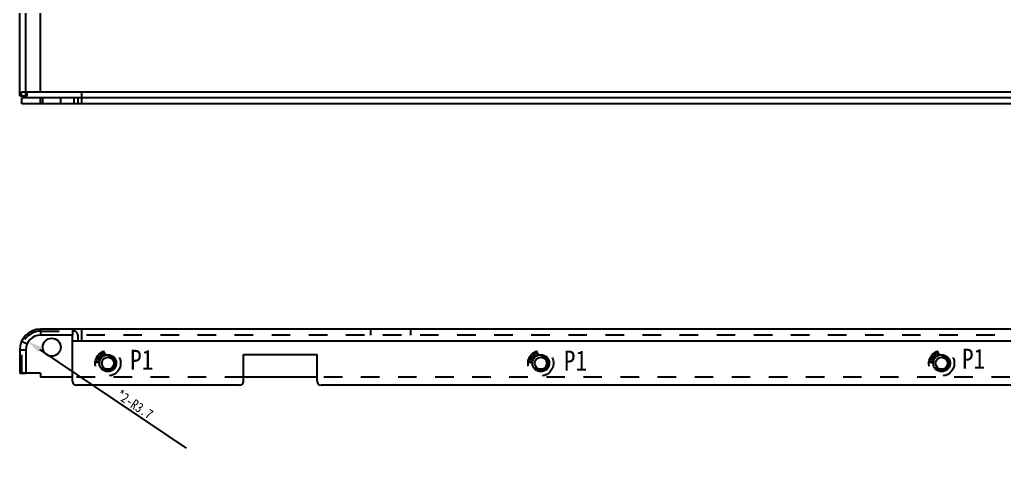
# Model space of a CAD drawing. Header units: millimetres. Extents: x -177 to 18421, y -5017 to 3255.
# Drawn here: x 5698.1 to 5943.8, y -2797 to -2685.5 of the extents above; entities that cross this region are included whole.
import ezdxf

# ---------------------------------------------------------------- set-up
doc = ezdxf.new("R2010")
doc.units = ezdxf.units.MM
doc.header["$LTSCALE"] = 46.255
doc.header["$PDMODE"] = 3
doc.header["$PDSIZE"] = 8
doc.linetypes.add('HIDDEN', pattern=[0.2, 0.1, -0.1])
doc.layers.get('0').update_dxf_attribs({"linetype": 'CONTINUOUS'})
doc.layers.get('Defpoints').update_dxf_attribs({"linetype": 'CONTINUOUS'})
doc.layers.add('02___PRT_ALL_AXES', color=7, linetype='CONTINUOUS')
doc.layers.add('DEFAULT_2', color=8, linetype='HIDDEN')
doc.styles.get("Standard").update_dxf_attribs({"font": 'txt', "width": 0.85})
doc.dimstyles.new('DIMSTYLE_2', dxfattribs={"dimtxt": 2.5, "dimasz": 3.5, "dimexe": 1.5, "dimexo": 1, "dimtad": 1, "dimdsep": 46, "dimtxsty": 'Standard', "dimblk": '_FILLED', "dimcen": 0.09, "dimadec": 0, "dimazin": 0, "dimtp": 0.01, "dimtm": 0.01, "dimtfac": 1, "dimtofl": 0, "dimtmove": 0, "dimatfit": 3, "dimldrblk": '_FILLED', "dimfxl": 0, "dimtolj": 1, "dimarcsym": 0})

# ---------------------------------------------------------------- blocks, each defined once
blk = doc.blocks.new('_FILLED')
at = {"color": 0, "linetype": 'ByBlock'}
blk.add_solid([(0, 0), (-1, 0.214), (-1, -0.214)], dxfattribs=at)
blk = doc.blocks.new('*D77')
at = {"color": 0, "linetype": 'Continuous', "lineweight": -2, "transparency": 16777216}
blk.add_line((5739.72, -2792.43), (5703.14, -2767.8), dxfattribs=at)
at = {"layer": 'Defpoints', "color": 0, "linetype": 'Continuous', "transparency": 16777216}
for p in [(5700.24, -2765.85), (5703.31, -2767.91)]:
    blk.add_point(p, dxfattribs=at)
at = {"color": 0, "linetype": 'Continuous', "lineweight": -2, "transparency": 16777216, "xscale": 3.5, "yscale": 3.5, "zscale": 3.5, "rotation": 146.051190604835}
blk.add_blockref('_FILLED', (5700.24, -2765.85), dxfattribs=at)
at = {"color": 0, "linetype": 'Continuous', "transparency": 16777216, "insert": (5723.32, -2777.62), "char_height": 2.5, "width": 29.75, "attachment_point": 1, "rotation": 326.0512}
blk.add_mtext('\\A1;*2-R3.7', dxfattribs=at)

msp = doc.modelspace()

# ---------------------------------------------------------------- linework, layer by layer
at = {"color": 3, "linetype": 'Continuous'}
for p, q in [((5698.108, -2704.453), (5698.108, -2537.453)), ((6157.608, -2706.453), (5698.608, -2706.453)), ((6152.908, -2762.714), (5703.308, -2762.714)), ((5711.308, -2775.714), (5711.308, -2764.214)), ((6144.908, -2765.714), (5711.308, -2765.714)), ((5698.108, -2767.914), (5698.108, -2773.713)), ((5753.908, -2775.714), (5753.908, -2769.014)), ((5753.908, -2769.014), (5772.308, -2769.014)), ((5772.308, -2775.714), (5772.308, -2769.014)), ((5752.908, -2776.714), (5712.308, -2776.714)), ((6082.908, -2776.714), (5773.308, -2776.714))]:
    msp.add_line(p, q, dxfattribs=at)
at = {"color": 7, "linetype": 'Continuous'}
for p, q in [((5699.608, -2704.453), (5699.608, -2537.453)), ((5703.308, -2703.453), (5703.308, -2537.453)), ((5698.108, -2704.453), (5699.956, -2704.453)), ((5699.956, -2704.453), (5699.956, -2703.453)), ((5699.956, -2703.453), (6156.261, -2703.453)), ((5713.608, -2704.953), (5713.608, -2703.453)), ((5698.608, -2706.453), (5698.608, -2704.953)), ((6157.608, -2704.953), (5698.608, -2704.953)), ((5703.308, -2706.453), (5703.308, -2704.953)), ((5703.308, -2762.714), (5703.308, -2764.214)), ((5711.308, -2762.714), (5711.308, -2764.214)), ((5711.308, -2764.214), (5703.308, -2764.214)), ((5698.108, -2767.914), (5699.608, -2767.914)), ((5699.608, -2767.914), (5699.608, -2773.713)), ((5698.108, -2773.713), (5699.608, -2773.713)), ((5703.308, -2773.714), (5699.608, -2773.714)), ((5703.308, -2773.714), (5703.308, -2774.714)), ((5711.308, -2774.714), (5703.308, -2774.714)), ((5772.308, -2774.714), (5753.908, -2774.714))]:
    msp.add_line(p, q, dxfattribs=at)
at = {"color": 3, "linetype": 'Continuous'}
for centre, radius, start, end in [((5703.308, -2767.914), 5.2, 90, 180), ((5712.308, -2775.714), 1, 180, 270), ((5752.908, -2775.714), 1, 270, 0), ((5773.308, -2775.714), 1, 180, 270)]:
    msp.add_arc(centre, radius, start, end, dxfattribs=at)
at = {"color": 7, "linetype": 'Continuous'}
msp.add_arc((5703.308, -2767.914), 3.7, 90, 180, dxfattribs=at)
at = {"layer": '02___PRT_ALL_AXES', "color": 8, "linetype": 'HIDDEN'}
for p, q in [((5703.858, -2706.453), (5703.858, -2704.953)), ((5708.358, -2704.953), (5703.858, -2704.953)), ((5708.358, -2706.453), (5703.858, -2706.453)), ((5708.358, -2706.453), (5708.358, -2704.953))]:
    msp.add_line(p, q, dxfattribs=at)
at = {"layer": '02___PRT_ALL_AXES', "color": 7, "linetype": 'Continuous'}
for centre, radius in [((5706.108, -2767.214), 2.25), ((5720.108, -2771.214), 1.5), ((5828.108, -2771.214), 1.5), ((5928.108, -2771.214), 1.5)]:
    msp.add_circle(centre, radius, dxfattribs=at)
at = {"layer": '02___PRT_ALL_AXES', "color": 8, "linetype": 'HIDDEN'}
for centre, radius in [((5720.108, -2771.214), 3.175), ((5828.108, -2771.214), 3.175), ((5928.108, -2771.214), 3.175), ((5720.108, -2771.214), 2.11), ((5720.108, -2771.214), 1.91), ((5828.108, -2771.214), 2.11), ((5828.108, -2771.214), 1.91), ((5928.108, -2771.214), 2.11), ((5928.108, -2771.214), 1.91)]:
    msp.add_circle(centre, radius, dxfattribs=at)
at = {"layer": '02___PRT_ALL_AXES', "color": 3, "linetype": 'Continuous'}
for centre in [(5720.108, -2771.214), (5828.108, -2771.214), (5928.108, -2771.214)]:
    msp.add_circle(centre, 2.1, dxfattribs=at)
at = {"layer": 'DEFAULT_2', "color": 8, "linetype": 'HIDDEN'}
for p, q in [((5698.597, -2704.453), (5698.597, -2703.453)), ((5698.597, -2703.453), (5699.956, -2703.453)), ((5711.608, -2704.953), (5711.608, -2706.453)), ((5712.608, -2704.953), (5712.608, -2706.453)), ((5713.608, -2706.453), (5713.608, -2704.953)), ((5703.308, -2763.214), (5711.608, -2763.214)), ((5713.608, -2765.714), (5713.608, -2762.714)), ((5785.608, -2762.714), (5785.608, -2764.214)), ((5795.608, -2762.714), (5795.608, -2764.214)), ((5698.597, -2765.714), (5699.956, -2766.349)), ((6144.908, -2764.214), (5711.308, -2764.214)), ((5712.608, -2764.214), (5712.608, -2765.714)), ((5698.608, -2773.714), (5698.608, -2767.914)), ((5718.758, -2768.449), (5718.721, -2768.358)), ((5719.176, -2768.282), (5718.851, -2768.412)), ((5719.139, -2768.191), (5719.176, -2768.282)), ((5826.758, -2768.449), (5826.721, -2768.358)), ((5827.176, -2768.282), (5826.851, -2768.412)), ((5827.139, -2768.191), (5827.176, -2768.282)), ((5926.758, -2768.449), (5926.721, -2768.358)), ((5927.176, -2768.282), (5926.851, -2768.412)), ((5927.139, -2768.191), (5927.176, -2768.282)), ((5716.956, -2770.833), (5716.984, -2770.774)), ((5716.984, -2770.774), (5717.031, -2770.729)), ((5717.031, -2770.729), (5717.121, -2770.688)), ((5717.083, -2770.847), (5717.072, -2770.947)), ((5717.109, -2770.8), (5717.083, -2770.847)), ((5717.156, -2770.767), (5717.109, -2770.8)), ((5717.121, -2770.688), (5717.209, -2770.672)), ((5717.222, -2770.749), (5717.156, -2770.767)), ((5717.209, -2770.672), (5717.314, -2770.683)), ((5718.074, -2770.388), (5717.22, -2769.895)), ((5717.285, -2770.756), (5717.222, -2770.749)), ((5717.252, -2769.827), (5717.927, -2770.216)), ((5717.346, -2770.787), (5717.285, -2770.756)), ((5717.314, -2770.683), (5717.396, -2770.717)), ((5717.927, -2770.216), (5717.333, -2769.672)), ((5717.384, -2770.829), (5717.346, -2770.787)), ((5717.383, -2769.585), (5718.152, -2769.827)), ((5717.4, -2770.881), (5717.384, -2770.829)), ((5717.396, -2770.717), (5717.476, -2770.776)), ((5717.397, -2770.442), (5717.456, -2770.277)), ((5717.497, -2770.477), (5717.397, -2770.442)), ((5717.45, -2769.682), (5718.13, -2770.29)), ((5718.318, -2769.965), (5717.45, -2769.682)), ((5717.456, -2770.277), (5717.556, -2770.312)), ((5717.476, -2770.776), (5717.513, -2770.83)), ((5718.152, -2769.827), (5717.477, -2769.437)), ((5717.556, -2770.312), (5717.497, -2770.477)), ((5717.513, -2770.83), (5717.527, -2770.895)), ((5717.52, -2769.376), (5718.374, -2769.868)), ((5717.726, -2770.84), (5717.734, -2770.766)), ((5717.767, -2770.857), (5717.726, -2770.84)), ((5717.734, -2770.766), (5717.796, -2770.785)), ((5717.806, -2770.887), (5717.767, -2770.857)), ((5717.796, -2770.785), (5717.876, -2770.831)), ((5717.855, -2769.063), (5717.862, -2768.998)), ((5717.858, -2769.12), (5717.855, -2769.063)), ((5717.883, -2769.184), (5717.858, -2769.12)), ((5717.862, -2768.998), (5717.883, -2768.949)), ((5717.876, -2770.831), (5717.934, -2770.888)), ((5717.918, -2769.238), (5717.883, -2769.184)), ((5717.964, -2769.195), (5717.918, -2769.238)), ((5717.936, -2769.075), (5717.932, -2769.108)), ((5717.932, -2769.108), (5717.943, -2769.156)), ((5717.966, -2769.017), (5717.936, -2769.075)), ((5717.943, -2769.156), (5717.964, -2769.195)), ((5717.957, -2768.879), (5718.007, -2768.86)), ((5718.021, -2768.965), (5717.966, -2769.017)), ((5718.007, -2768.86), (5718.073, -2768.857)), ((5718.08, -2768.937), (5718.021, -2768.965)), ((5718.073, -2768.857), (5718.129, -2768.862)), ((5718.13, -2770.29), (5718.074, -2770.388)), ((5718.113, -2768.936), (5718.08, -2768.937)), ((5718.161, -2768.949), (5718.113, -2768.936)), ((5718.129, -2768.862), (5718.191, -2768.891)), ((5718.199, -2768.971), (5718.161, -2768.949)), ((5718.191, -2768.891), (5718.244, -2768.928)), ((5718.258, -2769.033), (5718.199, -2768.971)), ((5718.225, -2769.27), (5718.261, -2769.236)), ((5718.283, -2769.332), (5718.225, -2769.27)), ((5718.244, -2768.928), (5718.303, -2768.99)), ((5718.298, -2769.112), (5718.258, -2769.033)), ((5718.261, -2769.236), (5718.3, -2769.169)), ((5718.319, -2769.297), (5718.283, -2769.332)), ((5718.294, -2769.615), (5718.339, -2769.572)), ((5718.362, -2769.668), (5718.294, -2769.615)), ((5718.3, -2769.169), (5718.298, -2769.112)), ((5718.303, -2768.99), (5718.353, -2769.06)), ((5718.374, -2769.868), (5718.318, -2769.965)), ((5718.403, -2769.277), (5718.319, -2769.297)), ((5718.339, -2769.572), (5718.401, -2769.601)), ((5718.353, -2769.06), (5718.379, -2769.124)), ((5718.457, -2769.695), (5718.362, -2769.668)), ((5718.379, -2769.124), (5718.363, -2769.198)), ((5718.363, -2769.198), (5718.443, -2769.209)), ((5718.401, -2769.601), (5718.458, -2769.606)), ((5718.451, -2769.29), (5718.403, -2769.277)), ((5718.443, -2769.209), (5718.505, -2769.238)), ((5718.527, -2769.335), (5718.451, -2769.29)), ((5718.522, -2769.692), (5718.457, -2769.695)), ((5718.458, -2769.606), (5718.518, -2769.578)), ((5718.505, -2769.238), (5718.573, -2769.291)), ((5718.518, -2769.578), (5718.554, -2769.544)), ((5718.521, -2768.888), (5718.67, -2768.796)), ((5718.578, -2768.979), (5718.521, -2768.888)), ((5718.6, -2769.647), (5718.522, -2769.692)), ((5718.557, -2769.365), (5718.527, -2769.335)), ((5718.554, -2769.544), (5718.585, -2769.486)), ((5718.583, -2769.429), (5718.557, -2769.365)), ((5718.573, -2769.291), (5718.602, -2769.322)), ((5718.726, -2768.886), (5718.578, -2768.979)), ((5718.585, -2769.486), (5718.583, -2769.429)), ((5718.618, -2769.63), (5718.6, -2769.647)), ((5718.602, -2769.322), (5718.652, -2769.393)), ((5718.667, -2769.554), (5718.618, -2769.63)), ((5718.652, -2769.393), (5718.674, -2769.489)), ((5718.674, -2769.489), (5718.667, -2769.554)), ((5718.67, -2768.796), (5718.726, -2768.886)), ((5719.281, -2768.813), (5718.758, -2768.449)), ((5718.851, -2768.412), (5719.315, -2768.731)), ((5719.015, -2769.057), (5719.073, -2769.034)), ((5719.058, -2769.131), (5719.015, -2769.057)), ((5719.136, -2769.192), (5719.058, -2769.131)), ((5719.073, -2769.034), (5719.12, -2769.084)), ((5719.12, -2769.084), (5719.171, -2769.109)), ((5719.199, -2769.213), (5719.136, -2769.192)), ((5719.171, -2769.109), (5719.237, -2769.106)), ((5719.288, -2769.2), (5719.199, -2769.213)), ((5719.237, -2769.106), (5719.283, -2769.087)), ((5719.336, -2768.883), (5719.281, -2768.813)), ((5719.283, -2769.087), (5719.333, -2769.044)), ((5719.334, -2769.181), (5719.288, -2769.2)), ((5719.315, -2768.731), (5719.362, -2768.78)), ((5719.333, -2769.044), (5719.352, -2768.991)), ((5719.396, -2769.134), (5719.334, -2769.181)), ((5719.352, -2768.922), (5719.336, -2768.883)), ((5719.352, -2768.991), (5719.352, -2768.922)), ((5719.362, -2768.78), (5719.405, -2768.855)), ((5719.426, -2769.076), (5719.396, -2769.134)), ((5719.405, -2768.855), (5719.421, -2768.894)), ((5719.421, -2768.894), (5719.441, -2768.978)), ((5719.441, -2768.978), (5719.426, -2769.076)), ((5824.956, -2770.833), (5824.984, -2770.774)), ((5824.984, -2770.774), (5825.031, -2770.729)), ((5825.031, -2770.729), (5825.121, -2770.688)), ((5825.083, -2770.847), (5825.072, -2770.947)), ((5825.109, -2770.8), (5825.083, -2770.847)), ((5825.156, -2770.767), (5825.109, -2770.8)), ((5825.121, -2770.688), (5825.209, -2770.672)), ((5825.222, -2770.749), (5825.156, -2770.767)), ((5825.209, -2770.672), (5825.314, -2770.683)), ((5826.074, -2770.388), (5825.22, -2769.895)), ((5825.285, -2770.756), (5825.222, -2770.749)), ((5825.252, -2769.827), (5825.927, -2770.216)), ((5825.346, -2770.787), (5825.285, -2770.756)), ((5825.314, -2770.683), (5825.396, -2770.717)), ((5825.927, -2770.216), (5825.333, -2769.672)), ((5825.384, -2770.829), (5825.346, -2770.787)), ((5825.383, -2769.585), (5826.152, -2769.827)), ((5825.4, -2770.881), (5825.384, -2770.829)), ((5825.396, -2770.717), (5825.476, -2770.776)), ((5825.397, -2770.442), (5825.456, -2770.277)), ((5825.497, -2770.477), (5825.397, -2770.442)), ((5825.45, -2769.682), (5826.13, -2770.29)), ((5826.318, -2769.965), (5825.45, -2769.682)), ((5825.456, -2770.277), (5825.556, -2770.312)), ((5825.476, -2770.776), (5825.513, -2770.83)), ((5826.152, -2769.827), (5825.477, -2769.437)), ((5825.556, -2770.312), (5825.497, -2770.477)), ((5825.513, -2770.83), (5825.527, -2770.895)), ((5825.52, -2769.376), (5826.374, -2769.868)), ((5825.726, -2770.84), (5825.734, -2770.766)), ((5825.767, -2770.857), (5825.726, -2770.84)), ((5825.734, -2770.766), (5825.796, -2770.785)), ((5825.806, -2770.887), (5825.767, -2770.857)), ((5825.796, -2770.785), (5825.876, -2770.831)), ((5825.855, -2769.063), (5825.862, -2768.998)), ((5825.858, -2769.12), (5825.855, -2769.063)), ((5825.883, -2769.184), (5825.858, -2769.12)), ((5825.862, -2768.998), (5825.883, -2768.949)), ((5825.876, -2770.831), (5825.934, -2770.888)), ((5825.918, -2769.238), (5825.883, -2769.184)), ((5825.964, -2769.195), (5825.918, -2769.238)), ((5825.936, -2769.075), (5825.932, -2769.108)), ((5825.932, -2769.108), (5825.943, -2769.156)), ((5825.966, -2769.017), (5825.936, -2769.075)), ((5825.943, -2769.156), (5825.964, -2769.195)), ((5825.957, -2768.879), (5826.007, -2768.86)), ((5826.021, -2768.965), (5825.966, -2769.017)), ((5826.007, -2768.86), (5826.073, -2768.857)), ((5826.08, -2768.937), (5826.021, -2768.965)), ((5826.073, -2768.857), (5826.129, -2768.862)), ((5826.13, -2770.29), (5826.074, -2770.388)), ((5826.113, -2768.936), (5826.08, -2768.937)), ((5826.161, -2768.949), (5826.113, -2768.936)), ((5826.129, -2768.862), (5826.191, -2768.891)), ((5826.199, -2768.971), (5826.161, -2768.949)), ((5826.191, -2768.891), (5826.244, -2768.928)), ((5826.258, -2769.033), (5826.199, -2768.971)), ((5826.225, -2769.27), (5826.261, -2769.236)), ((5826.283, -2769.332), (5826.225, -2769.27)), ((5826.244, -2768.928), (5826.303, -2768.99)), ((5826.298, -2769.112), (5826.258, -2769.033)), ((5826.261, -2769.236), (5826.3, -2769.169)), ((5826.319, -2769.297), (5826.283, -2769.332)), ((5826.294, -2769.615), (5826.339, -2769.572)), ((5826.362, -2769.668), (5826.294, -2769.615)), ((5826.3, -2769.169), (5826.298, -2769.112)), ((5826.303, -2768.99), (5826.353, -2769.06)), ((5826.374, -2769.868), (5826.318, -2769.965)), ((5826.403, -2769.277), (5826.319, -2769.297)), ((5826.339, -2769.572), (5826.401, -2769.601)), ((5826.353, -2769.06), (5826.379, -2769.124)), ((5826.457, -2769.695), (5826.362, -2769.668)), ((5826.379, -2769.124), (5826.363, -2769.198)), ((5826.363, -2769.198), (5826.443, -2769.209)), ((5826.401, -2769.601), (5826.458, -2769.606)), ((5826.451, -2769.29), (5826.403, -2769.277)), ((5826.443, -2769.209), (5826.505, -2769.238)), ((5826.527, -2769.335), (5826.451, -2769.29)), ((5826.522, -2769.692), (5826.457, -2769.695)), ((5826.458, -2769.606), (5826.518, -2769.578)), ((5826.505, -2769.238), (5826.573, -2769.291)), ((5826.518, -2769.578), (5826.554, -2769.544)), ((5826.521, -2768.888), (5826.67, -2768.796)), ((5826.578, -2768.979), (5826.521, -2768.888)), ((5826.6, -2769.647), (5826.522, -2769.692)), ((5826.557, -2769.365), (5826.527, -2769.335)), ((5826.554, -2769.544), (5826.585, -2769.486)), ((5826.583, -2769.429), (5826.557, -2769.365)), ((5826.573, -2769.291), (5826.602, -2769.322)), ((5826.726, -2768.886), (5826.578, -2768.979)), ((5826.585, -2769.486), (5826.583, -2769.429)), ((5826.618, -2769.63), (5826.6, -2769.647)), ((5826.602, -2769.322), (5826.652, -2769.393)), ((5826.667, -2769.554), (5826.618, -2769.63)), ((5826.652, -2769.393), (5826.674, -2769.489)), ((5826.674, -2769.489), (5826.667, -2769.554)), ((5826.67, -2768.796), (5826.726, -2768.886)), ((5827.281, -2768.813), (5826.758, -2768.449)), ((5826.851, -2768.412), (5827.315, -2768.731)), ((5827.015, -2769.057), (5827.073, -2769.034)), ((5827.058, -2769.131), (5827.015, -2769.057)), ((5827.136, -2769.192), (5827.058, -2769.131)), ((5827.073, -2769.034), (5827.12, -2769.084)), ((5827.12, -2769.084), (5827.171, -2769.109)), ((5827.199, -2769.213), (5827.136, -2769.192)), ((5827.171, -2769.109), (5827.237, -2769.106)), ((5827.288, -2769.2), (5827.199, -2769.213)), ((5827.237, -2769.106), (5827.283, -2769.087)), ((5827.336, -2768.883), (5827.281, -2768.813)), ((5827.283, -2769.087), (5827.333, -2769.044)), ((5827.334, -2769.181), (5827.288, -2769.2)), ((5827.315, -2768.731), (5827.362, -2768.78)), ((5827.333, -2769.044), (5827.352, -2768.991)), ((5827.396, -2769.134), (5827.334, -2769.181)), ((5827.352, -2768.922), (5827.336, -2768.883)), ((5827.352, -2768.991), (5827.352, -2768.922)), ((5827.362, -2768.78), (5827.405, -2768.855)), ((5827.426, -2769.076), (5827.396, -2769.134)), ((5827.405, -2768.855), (5827.421, -2768.894)), ((5827.421, -2768.894), (5827.441, -2768.978)), ((5827.441, -2768.978), (5827.426, -2769.076)), ((5924.956, -2770.833), (5924.984, -2770.774)), ((5924.984, -2770.774), (5925.031, -2770.729)), ((5925.031, -2770.729), (5925.121, -2770.688)), ((5925.083, -2770.847), (5925.072, -2770.947)), ((5925.109, -2770.8), (5925.083, -2770.847)), ((5925.156, -2770.767), (5925.109, -2770.8)), ((5925.121, -2770.688), (5925.209, -2770.672)), ((5925.222, -2770.749), (5925.156, -2770.767)), ((5925.209, -2770.672), (5925.314, -2770.683)), ((5926.074, -2770.388), (5925.22, -2769.895)), ((5925.285, -2770.756), (5925.222, -2770.749)), ((5925.252, -2769.827), (5925.927, -2770.216)), ((5925.346, -2770.787), (5925.285, -2770.756)), ((5925.314, -2770.683), (5925.396, -2770.717)), ((5925.927, -2770.216), (5925.333, -2769.672)), ((5925.384, -2770.829), (5925.346, -2770.787)), ((5925.383, -2769.585), (5926.152, -2769.827)), ((5925.4, -2770.881), (5925.384, -2770.829)), ((5925.396, -2770.717), (5925.476, -2770.776)), ((5925.397, -2770.442), (5925.456, -2770.277)), ((5925.497, -2770.477), (5925.397, -2770.442)), ((5925.45, -2769.682), (5926.13, -2770.29)), ((5926.318, -2769.965), (5925.45, -2769.682)), ((5925.456, -2770.277), (5925.556, -2770.312)), ((5925.476, -2770.776), (5925.513, -2770.83)), ((5926.152, -2769.827), (5925.477, -2769.437)), ((5925.556, -2770.312), (5925.497, -2770.477)), ((5925.513, -2770.83), (5925.527, -2770.895)), ((5925.52, -2769.376), (5926.374, -2769.868)), ((5925.726, -2770.84), (5925.734, -2770.766)), ((5925.767, -2770.857), (5925.726, -2770.84)), ((5925.734, -2770.766), (5925.796, -2770.785)), ((5925.806, -2770.887), (5925.767, -2770.857)), ((5925.796, -2770.785), (5925.876, -2770.831)), ((5925.855, -2769.063), (5925.862, -2768.998)), ((5925.858, -2769.12), (5925.855, -2769.063)), ((5925.883, -2769.184), (5925.858, -2769.12)), ((5925.862, -2768.998), (5925.883, -2768.949)), ((5925.876, -2770.831), (5925.934, -2770.888)), ((5925.918, -2769.238), (5925.883, -2769.184)), ((5925.964, -2769.195), (5925.918, -2769.238)), ((5925.936, -2769.075), (5925.932, -2769.108)), ((5925.932, -2769.108), (5925.943, -2769.156)), ((5925.966, -2769.017), (5925.936, -2769.075)), ((5925.943, -2769.156), (5925.964, -2769.195)), ((5925.957, -2768.879), (5926.007, -2768.86)), ((5926.021, -2768.965), (5925.966, -2769.017)), ((5926.007, -2768.86), (5926.073, -2768.857)), ((5926.08, -2768.937), (5926.021, -2768.965)), ((5926.073, -2768.857), (5926.129, -2768.862)), ((5926.13, -2770.29), (5926.074, -2770.388)), ((5926.113, -2768.936), (5926.08, -2768.937)), ((5926.161, -2768.949), (5926.113, -2768.936)), ((5926.129, -2768.862), (5926.191, -2768.891)), ((5926.199, -2768.971), (5926.161, -2768.949)), ((5926.191, -2768.891), (5926.244, -2768.928)), ((5926.258, -2769.033), (5926.199, -2768.971)), ((5926.225, -2769.27), (5926.261, -2769.236)), ((5926.283, -2769.332), (5926.225, -2769.27)), ((5926.244, -2768.928), (5926.303, -2768.99)), ((5926.298, -2769.112), (5926.258, -2769.033)), ((5926.261, -2769.236), (5926.3, -2769.169)), ((5926.319, -2769.297), (5926.283, -2769.332)), ((5926.294, -2769.615), (5926.339, -2769.572)), ((5926.362, -2769.668), (5926.294, -2769.615)), ((5926.3, -2769.169), (5926.298, -2769.112)), ((5926.303, -2768.99), (5926.353, -2769.06)), ((5926.374, -2769.868), (5926.318, -2769.965)), ((5926.403, -2769.277), (5926.319, -2769.297)), ((5926.339, -2769.572), (5926.401, -2769.601)), ((5926.353, -2769.06), (5926.379, -2769.124)), ((5926.457, -2769.695), (5926.362, -2769.668)), ((5926.379, -2769.124), (5926.363, -2769.198)), ((5926.363, -2769.198), (5926.443, -2769.209)), ((5926.401, -2769.601), (5926.458, -2769.606)), ((5926.451, -2769.29), (5926.403, -2769.277)), ((5926.443, -2769.209), (5926.505, -2769.238)), ((5926.527, -2769.335), (5926.451, -2769.29)), ((5926.522, -2769.692), (5926.457, -2769.695)), ((5926.458, -2769.606), (5926.518, -2769.578)), ((5926.505, -2769.238), (5926.573, -2769.291)), ((5926.518, -2769.578), (5926.554, -2769.544)), ((5926.521, -2768.888), (5926.67, -2768.796)), ((5926.578, -2768.979), (5926.521, -2768.888)), ((5926.6, -2769.647), (5926.522, -2769.692)), ((5926.557, -2769.365), (5926.527, -2769.335)), ((5926.554, -2769.544), (5926.585, -2769.486)), ((5926.583, -2769.429), (5926.557, -2769.365)), ((5926.573, -2769.291), (5926.602, -2769.322)), ((5926.726, -2768.886), (5926.578, -2768.979)), ((5926.585, -2769.486), (5926.583, -2769.429)), ((5926.618, -2769.63), (5926.6, -2769.647)), ((5926.602, -2769.322), (5926.652, -2769.393)), ((5926.667, -2769.554), (5926.618, -2769.63)), ((5926.652, -2769.393), (5926.674, -2769.489)), ((5926.674, -2769.489), (5926.667, -2769.554)), ((5926.67, -2768.796), (5926.726, -2768.886)), ((5927.281, -2768.813), (5926.758, -2768.449)), ((5926.851, -2768.412), (5927.315, -2768.731)), ((5927.015, -2769.057), (5927.073, -2769.034)), ((5927.058, -2769.131), (5927.015, -2769.057)), ((5927.136, -2769.192), (5927.058, -2769.131)), ((5927.073, -2769.034), (5927.12, -2769.084)), ((5927.12, -2769.084), (5927.171, -2769.109)), ((5927.199, -2769.213), (5927.136, -2769.192)), ((5927.171, -2769.109), (5927.237, -2769.106)), ((5927.288, -2769.2), (5927.199, -2769.213)), ((5927.237, -2769.106), (5927.283, -2769.087)), ((5927.336, -2768.883), (5927.281, -2768.813)), ((5927.283, -2769.087), (5927.333, -2769.044)), ((5927.334, -2769.181), (5927.288, -2769.2)), ((5927.315, -2768.731), (5927.362, -2768.78)), ((5927.333, -2769.044), (5927.352, -2768.991)), ((5927.396, -2769.134), (5927.334, -2769.181)), ((5927.352, -2768.922), (5927.336, -2768.883)), ((5927.352, -2768.991), (5927.352, -2768.922)), ((5927.362, -2768.78), (5927.405, -2768.855)), ((5927.426, -2769.076), (5927.396, -2769.134)), ((5927.405, -2768.855), (5927.421, -2768.894)), ((5927.421, -2768.894), (5927.441, -2768.978)), ((5927.441, -2768.978), (5927.426, -2769.076)), ((5716.96, -2770.998), (5716.946, -2770.935)), ((5717.017, -2771.067), (5716.96, -2770.998)), ((5717.119, -2771.115), (5717.017, -2771.067)), ((5717.072, -2770.947), (5717.088, -2770.999)), ((5717.088, -2770.999), (5717.148, -2771.043)), ((5717.202, -2771.137), (5717.119, -2771.115)), ((5717.148, -2771.043), (5717.21, -2771.062)), ((5717.21, -2771.062), (5717.202, -2771.137)), ((5717.392, -2770.956), (5717.4, -2770.881)), ((5717.408, -2771.008), (5717.392, -2770.956)), ((5717.445, -2771.062), (5717.408, -2771.008)), ((5717.524, -2771.121), (5717.445, -2771.062)), ((5717.527, -2770.895), (5717.519, -2770.969)), ((5717.519, -2770.969), (5717.536, -2771.009)), ((5717.608, -2771.142), (5717.524, -2771.121)), ((5717.536, -2771.009), (5717.575, -2771.051)), ((5717.575, -2771.051), (5717.637, -2771.07)), ((5717.692, -2771.151), (5717.608, -2771.142)), ((5717.637, -2771.07), (5717.679, -2771.074)), ((5717.679, -2771.074), (5717.744, -2771.069)), ((5717.778, -2771.148), (5717.692, -2771.151)), ((5717.744, -2771.069), (5717.79, -2771.036)), ((5717.868, -2771.107), (5717.778, -2771.148)), ((5717.79, -2771.036), (5717.815, -2771.001)), ((5717.823, -2770.926), (5717.806, -2770.887)), ((5717.815, -2771.001), (5717.823, -2770.926)), ((5717.916, -2771.062), (5717.868, -2771.107)), ((5717.942, -2771.014), (5717.916, -2771.062)), ((5717.934, -2770.888), (5717.949, -2770.952)), ((5717.949, -2770.952), (5717.942, -2771.014)), ((5824.96, -2770.998), (5824.946, -2770.935)), ((5825.017, -2771.067), (5824.96, -2770.998)), ((5825.119, -2771.115), (5825.017, -2771.067)), ((5825.072, -2770.947), (5825.088, -2770.999)), ((5825.088, -2770.999), (5825.148, -2771.043)), ((5825.202, -2771.137), (5825.119, -2771.115)), ((5825.148, -2771.043), (5825.21, -2771.062)), ((5825.21, -2771.062), (5825.202, -2771.137)), ((5825.392, -2770.956), (5825.4, -2770.881)), ((5825.408, -2771.008), (5825.392, -2770.956)), ((5825.445, -2771.062), (5825.408, -2771.008)), ((5825.524, -2771.121), (5825.445, -2771.062)), ((5825.527, -2770.895), (5825.519, -2770.969)), ((5825.519, -2770.969), (5825.536, -2771.009)), ((5825.608, -2771.142), (5825.524, -2771.121)), ((5825.536, -2771.009), (5825.575, -2771.051)), ((5825.575, -2771.051), (5825.637, -2771.07)), ((5825.692, -2771.151), (5825.608, -2771.142)), ((5825.637, -2771.07), (5825.679, -2771.074)), ((5825.679, -2771.074), (5825.744, -2771.069)), ((5825.778, -2771.148), (5825.692, -2771.151)), ((5825.744, -2771.069), (5825.79, -2771.036)), ((5825.868, -2771.107), (5825.778, -2771.148)), ((5825.79, -2771.036), (5825.815, -2771.001)), ((5825.823, -2770.926), (5825.806, -2770.887)), ((5825.815, -2771.001), (5825.823, -2770.926)), ((5825.916, -2771.062), (5825.868, -2771.107)), ((5825.942, -2771.014), (5825.916, -2771.062)), ((5825.934, -2770.888), (5825.949, -2770.952)), ((5825.949, -2770.952), (5825.942, -2771.014)), ((5924.96, -2770.998), (5924.946, -2770.935)), ((5925.017, -2771.067), (5924.96, -2770.998)), ((5925.119, -2771.115), (5925.017, -2771.067)), ((5925.072, -2770.947), (5925.088, -2770.999)), ((5925.088, -2770.999), (5925.148, -2771.043)), ((5925.202, -2771.137), (5925.119, -2771.115)), ((5925.148, -2771.043), (5925.21, -2771.062)), ((5925.21, -2771.062), (5925.202, -2771.137)), ((5925.392, -2770.956), (5925.4, -2770.881)), ((5925.408, -2771.008), (5925.392, -2770.956)), ((5925.445, -2771.062), (5925.408, -2771.008)), ((5925.524, -2771.121), (5925.445, -2771.062)), ((5925.527, -2770.895), (5925.519, -2770.969)), ((5925.519, -2770.969), (5925.536, -2771.009)), ((5925.608, -2771.142), (5925.524, -2771.121)), ((5925.536, -2771.009), (5925.575, -2771.051)), ((5925.575, -2771.051), (5925.637, -2771.07)), ((5925.692, -2771.151), (5925.608, -2771.142)), ((5925.637, -2771.07), (5925.679, -2771.074)), ((5925.679, -2771.074), (5925.744, -2771.069)), ((5925.778, -2771.148), (5925.692, -2771.151)), ((5925.744, -2771.069), (5925.79, -2771.036)), ((5925.868, -2771.107), (5925.778, -2771.148)), ((5925.79, -2771.036), (5925.815, -2771.001)), ((5925.823, -2770.926), (5925.806, -2770.887)), ((5925.815, -2771.001), (5925.823, -2770.926)), ((5925.916, -2771.062), (5925.868, -2771.107)), ((5925.942, -2771.014), (5925.916, -2771.062)), ((5925.934, -2770.888), (5925.949, -2770.952)), ((5925.949, -2770.952), (5925.942, -2771.014)), ((5699.608, -2773.714), (5698.608, -2773.714)), ((5753.908, -2774.714), (5711.308, -2774.714)), ((6083.908, -2774.714), (5772.308, -2774.714))]:
    msp.add_line(p, q, dxfattribs=at)
for centre in [(5720.108, -2771.214), (5828.108, -2771.214), (5928.108, -2771.214)]:
    msp.add_circle(centre, 1.8, dxfattribs=at)
for centre, radius, start, end in [((5703.308, -2767.914), 4.7, 90, 180), ((5711.608, -2764.214), 1, 0, 90)]:
    msp.add_arc(centre, radius, start, end, dxfattribs=at)

# ---------------------------------------------------------------- texts
at = {"color": 2, "linetype": 'Continuous', "char_height": 5, "width": 8.5, "attachment_point": 1, "line_spacing_factor": 0.9}
for insert in [(5725.66, -2767.863), (5833.873, -2768.055), (5933.204, -2767.584)]:
    msp.add_mtext('P1', dxfattribs=dict(at, insert=insert))

# ---------------------------------------------------------------- dimensions: what is measured, and where the dimension line sits
at = {"color": 2, "linetype": 'Continuous'}
dim = msp.add_radius_dim(center=(5703.308, -2767.914), mpoint=(5700.239, -2765.848), text='*2-<>', dimstyle='DIMSTYLE_2', dxfattribs=at)
dim.commit()
dim.dimension.update_dxf_attribs({"geometry": '*D77', "text_midpoint": (5733.911, -2788.516), "dimtype": 164})

doc.saveas('drawing.dxf')
